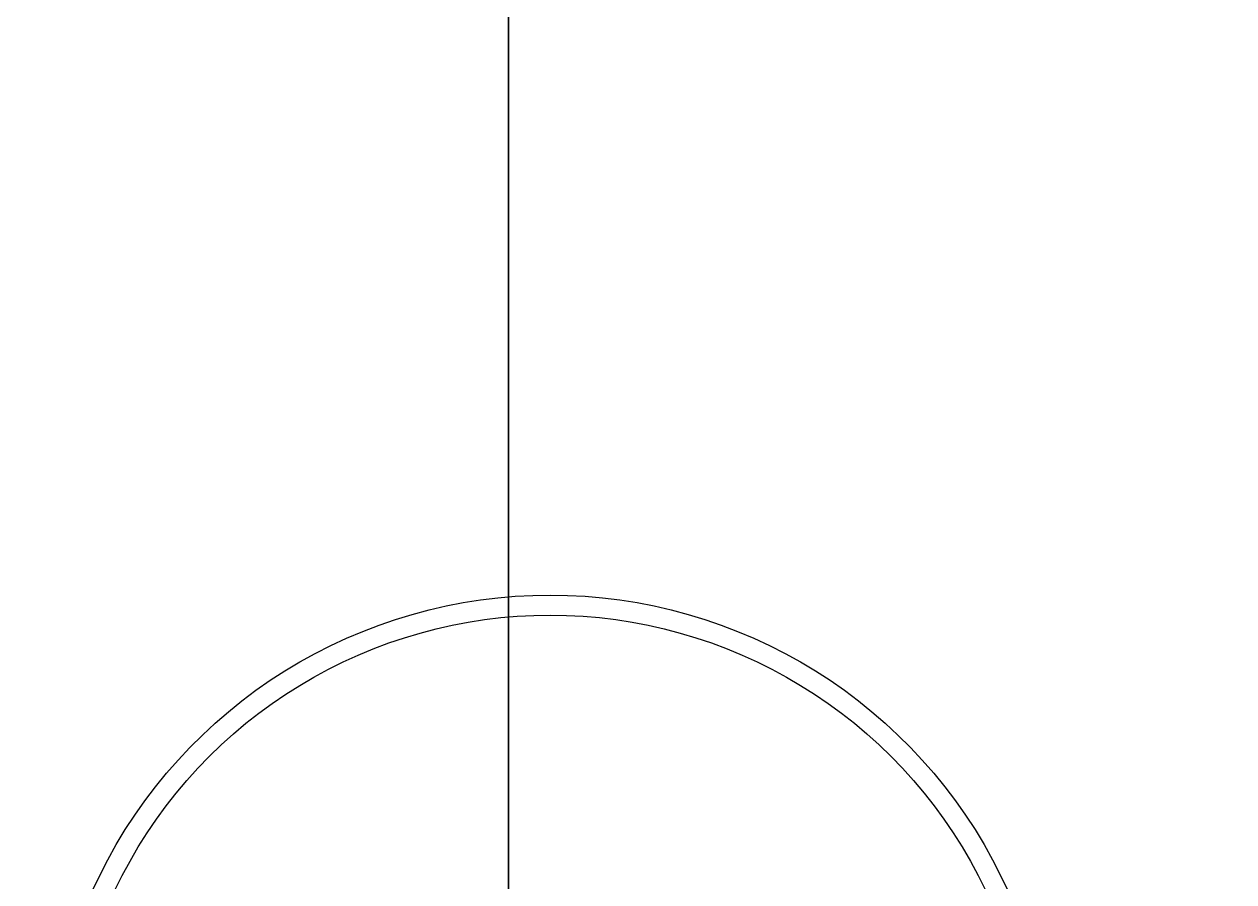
# Model space of a CAD drawing. Header units: metres. Extents: x 198 to 412, y -54 to 17.
# Drawn here: x 270.1399 to 270.2122, y -25.476 to -25.4248 of the extents above; entities that cross this region are included whole.
import ezdxf

# ---------------------------------------------------------------- set-up
doc = ezdxf.new("R2010")
doc.units = ezdxf.units.M
doc.header["$LTSCALE"] = 10
for name, color, linetype in [('01', 1, 'Continuous'), ('HT-253', 253, 'Continuous'), ('TM-REVEST', 252, 'Continuous')]:
    doc.layers.add(name, color=color, linetype=linetype)

# ---------------------------------------------------------------- blocks, each defined once
blk = doc.blocks.new('juego de ducha california')
for p, q in [((493.252603, 11757.281124, 0), (493.251564, 11757.281033, 0)), ((493.253645, 11757.281178, 0), (493.252603, 11757.281124, 0)), ((493.254688, 11757.281196, 0), (493.253645, 11757.281178, 0)), ((493.255732, 11757.281178, 0), (493.254688, 11757.281196, 0)), ((493.256774, 11757.281124, 0), (493.255732, 11757.281178, 0)), ((493.257813, 11757.281033, 0), (493.256774, 11757.281124, 0)), ((493.248473, 11757.280545, 0), (493.247456, 11757.280311, 0)), ((493.249497, 11757.280744, 0), (493.248473, 11757.280545, 0)), ((493.250528, 11757.280906, 0), (493.249497, 11757.280744, 0)), ((493.251564, 11757.281033, 0), (493.250528, 11757.280906, 0)), ((493.258849, 11757.280906, 0), (493.257813, 11757.281033, 0)), ((493.259879, 11757.280744, 0), (493.258849, 11757.280906, 0)), ((493.260904, 11757.280545, 0), (493.259879, 11757.280744, 0)), ((493.261921, 11757.280311, 0), (493.260904, 11757.280545, 0)), ((493.24545, 11757.279738, 0), (493.244463, 11757.2794, 0)), ((493.246448, 11757.280042, 0), (493.24545, 11757.279738, 0)), ((493.247456, 11757.280311, 0), (493.246448, 11757.280042, 0)), ((493.250767, 11757.279728, 0), (493.249795, 11757.279577, 0)), ((493.251743, 11757.279845, 0), (493.250767, 11757.279728, 0)), ((493.252723, 11757.279929, 0), (493.251743, 11757.279845, 0)), ((493.253705, 11757.279979, 0), (493.252723, 11757.279929, 0)), ((493.254688, 11757.279996, 0), (493.253705, 11757.279979, 0)), ((493.255672, 11757.279979, 0), (493.254688, 11757.279996, 0)), ((493.256654, 11757.279929, 0), (493.255672, 11757.279979, 0)), ((493.257634, 11757.279845, 0), (493.256654, 11757.279929, 0)), ((493.25861, 11757.279728, 0), (493.257634, 11757.279845, 0)), ((493.259582, 11757.279577, 0), (493.25861, 11757.279728, 0)), ((493.262929, 11757.280042, 0), (493.261921, 11757.280311, 0)), ((493.263927, 11757.279738, 0), (493.262929, 11757.280042, 0)), ((493.264914, 11757.2794, 0), (493.263927, 11757.279738, 0)), ((493.243489, 11757.279027, 0), (493.242527, 11757.278621, 0)), ((493.244463, 11757.2794, 0), (493.243489, 11757.279027, 0)), ((493.246918, 11757.278928, 0), (493.245976, 11757.278647, 0)), ((493.24787, 11757.279177, 0), (493.246918, 11757.278928, 0)), ((493.248829, 11757.279394, 0), (493.24787, 11757.279177, 0)), ((493.249795, 11757.279577, 0), (493.248829, 11757.279394, 0)), ((493.260548, 11757.279394, 0), (493.259582, 11757.279577, 0)), ((493.261507, 11757.279177, 0), (493.260548, 11757.279394, 0)), ((493.262459, 11757.278928, 0), (493.261507, 11757.279177, 0)), ((493.263401, 11757.278647, 0), (493.262459, 11757.278928, 0)), ((493.265888, 11757.279027, 0), (493.264914, 11757.2794, 0)), ((493.266849, 11757.278621, 0), (493.265888, 11757.279027, 0)), ((493.242527, 11757.278621, 0), (493.241581, 11757.278181, 0)), ((493.245044, 11757.278333, 0), (493.244123, 11757.277988, 0)), ((493.245976, 11757.278647, 0), (493.245044, 11757.278333, 0)), ((493.264333, 11757.278333, 0), (493.263401, 11757.278647, 0)), ((493.265254, 11757.277988, 0), (493.264333, 11757.278333, 0)), ((493.267796, 11757.278181, 0), (493.266849, 11757.278621, 0)), ((493.240651, 11757.277709, 0), (493.239737, 11757.277205, 0)), ((493.241581, 11757.278181, 0), (493.240651, 11757.277709, 0)), ((493.243215, 11757.277612, 0), (493.242319, 11757.277205, 0)), ((493.244123, 11757.277988, 0), (493.243215, 11757.277612, 0)), ((493.266162, 11757.277612, 0), (493.265254, 11757.277988, 0)), ((493.267058, 11757.277205, 0), (493.266162, 11757.277612, 0)), ((493.268726, 11757.277709, 0), (493.267796, 11757.278181, 0)), ((493.26964, 11757.277205, 0), (493.268726, 11757.277709, 0)), ((493.239737, 11757.277205, 0), (493.238842, 11757.276669, 0)), ((493.241439, 11757.276767, 0), (493.240573, 11757.2763, 0)), ((493.242319, 11757.277205, 0), (493.241439, 11757.276767, 0)), ((493.267938, 11757.276767, 0), (493.267058, 11757.277205, 0)), ((493.268804, 11757.2763, 0), (493.267938, 11757.276767, 0)), ((493.270535, 11757.276669, 0), (493.26964, 11757.277205, 0)), ((493.237966, 11757.276103, 0), (493.23711, 11757.275506, 0)), ((493.238842, 11757.276669, 0), (493.237966, 11757.276103, 0)), ((493.240573, 11757.2763, 0), (493.239724, 11757.275803, 0)), ((493.269652, 11757.275803, 0), (493.268804, 11757.2763, 0)), ((493.271411, 11757.276103, 0), (493.270535, 11757.276669, 0)), ((493.272267, 11757.275506, 0), (493.271411, 11757.276103, 0)), ((493.23711, 11757.275506, 0), (493.236275, 11757.27488, 0)), ((493.239724, 11757.275803, 0), (493.238893, 11757.275278, 0)), ((493.270484, 11757.275278, 0), (493.269652, 11757.275803, 0)), ((493.273102, 11757.27488, 0), (493.272267, 11757.275506, 0)), ((493.236275, 11757.27488, 0), (493.235462, 11757.274226, 0)), ((493.23808, 11757.274725, 0), (493.237286, 11757.274144, 0)), ((493.238893, 11757.275278, 0), (493.23808, 11757.274725, 0)), ((493.271297, 11757.274725, 0), (493.270484, 11757.275278, 0)), ((493.27209, 11757.274144, 0), (493.271297, 11757.274725, 0)), ((493.273915, 11757.274226, 0), (493.273102, 11757.27488, 0)), ((493.235462, 11757.274226, 0), (493.234673, 11757.273543, 0)), ((493.237286, 11757.274144, 0), (493.236513, 11757.273537, 0)), ((493.272864, 11757.273537, 0), (493.27209, 11757.274144, 0)), ((493.274704, 11757.273543, 0), (493.273915, 11757.274226, 0)), ((493.234673, 11757.273543, 0), (493.233908, 11757.272834, 0)), ((493.236513, 11757.273537, 0), (493.235761, 11757.272903, 0)), ((493.273616, 11757.272903, 0), (493.272864, 11757.273537, 0)), ((493.275469, 11757.272834, 0), (493.274704, 11757.273543, 0)), ((493.233908, 11757.272834, 0), (493.233168, 11757.272098, 0)), ((493.235761, 11757.272903, 0), (493.235031, 11757.272244, 0)), ((493.274346, 11757.272244, 0), (493.273616, 11757.272903, 0)), ((493.276209, 11757.272098, 0), (493.275469, 11757.272834, 0)), ((493.233168, 11757.272098, 0), (493.232454, 11757.271337, 0)), ((493.235031, 11757.272244, 0), (493.234324, 11757.271561, 0)), ((493.275053, 11757.271561, 0), (493.274346, 11757.272244, 0)), ((493.276922, 11757.271337, 0), (493.276209, 11757.272098, 0)), ((493.232454, 11757.271337, 0), (493.231768, 11757.270552, 0)), ((493.234324, 11757.271561, 0), (493.23364, 11757.270854, 0)), ((493.275737, 11757.270854, 0), (493.275053, 11757.271561, 0)), ((493.277609, 11757.270552, 0), (493.276922, 11757.271337, 0)), ((493.231768, 11757.270552, 0), (493.231108, 11757.269743, 0)), ((493.23364, 11757.270854, 0), (493.232982, 11757.270124, 0)), ((493.276395, 11757.270124, 0), (493.275737, 11757.270854, 0)), ((493.278269, 11757.269743, 0), (493.277609, 11757.270552, 0)), ((493.231108, 11757.269743, 0), (493.230478, 11757.268912, 0)), ((493.232982, 11757.270124, 0), (493.232348, 11757.269372, 0)), ((493.277029, 11757.269372, 0), (493.276395, 11757.270124, 0)), ((493.278899, 11757.268912, 0), (493.278269, 11757.269743, 0)), ((493.230478, 11757.268912, 0), (493.229876, 11757.268059, 0)), ((493.232348, 11757.269372, 0), (493.23174, 11757.268598, 0)), ((493.277636, 11757.268598, 0), (493.277029, 11757.269372, 0)), ((493.279501, 11757.268059, 0), (493.278899, 11757.268912, 0)), ((493.23174, 11757.268598, 0), (493.23116, 11757.267805, 0)), ((493.278217, 11757.267805, 0), (493.277636, 11757.268598, 0)), ((493.229876, 11757.268059, 0), (493.229305, 11757.267186, 0)), ((493.23116, 11757.267805, 0), (493.230606, 11757.266992, 0)), ((493.278771, 11757.266992, 0), (493.278217, 11757.267805, 0)), ((493.280072, 11757.267186, 0), (493.279501, 11757.268059, 0)), ((493.229305, 11757.267186, 0), (493.228764, 11757.266294, 0)), ((493.230606, 11757.266992, 0), (493.230081, 11757.26616, 0)), ((493.279296, 11757.26616, 0), (493.278771, 11757.266992, 0)), ((493.280613, 11757.266294, 0), (493.280072, 11757.267186, 0)), ((493.228764, 11757.266294, 0), (493.228255, 11757.265383, 0)), ((493.230081, 11757.26616, 0), (493.229585, 11757.265311, 0)), ((493.279792, 11757.265311, 0), (493.279296, 11757.26616, 0)), ((493.281122, 11757.265383, 0), (493.280613, 11757.266294, 0)), ((493.228255, 11757.265383, 0), (493.227777, 11757.264455, 0)), ((493.229585, 11757.265311, 0), (493.229117, 11757.264446, 0)), ((493.28026, 11757.264446, 0), (493.279792, 11757.265311, 0)), ((493.281599, 11757.264455, 0), (493.281122, 11757.265383, 0)), ((493.227777, 11757.264455, 0), (493.227333, 11757.263511, 0)), ((493.229117, 11757.264446, 0), (493.22868, 11757.263565, 0)), ((493.280697, 11757.263565, 0), (493.28026, 11757.264446, 0)), ((493.282044, 11757.263511, 0), (493.281599, 11757.264455, 0))]:
    blk.add_line(p, q)

msp = doc.modelspace()

# ---------------------------------------------------------------- hatches: boundary and pattern name
at = {"layer": 'HT-253'}
h = msp.add_hatch(dxfattribs=at)
h.set_pattern_fill('AR-CONC', color=1, scale=0.0005, angle=45, double=1)
h.set_pattern_definition([(95, (-306.13264, -11787.62538), (0.07004732517, 0.0587766897), [0.009525, -0.104775]), (40, (-306.13264, -11787.62538), (-0.0800092266, 0.0550883643), [0.00762, -0.0838202921]), (145.4514447, (-306.1268, -11787.62048), (-0.0099618988, 0.1138650511), [0.0080950044, -0.0890451223]), (91.1842, (-306.1506, -11787.60742), (0.1107051216, 0.0809767064), [0.0142875, -0.1571625]), (141.6355576, (-306.14138, -11787.60067), (-0.0035433087, 0.1714133818), [0.0121425116, -0.133567804]), (36.1841512, (-306.1506, -11787.60742), (-0.0035433087, 0.1714133818), [0.0114299835, -0.125729866]), (66, (-306.13713, -11787.602926), (0.08975998965, 0.01744757454), [0.009525, -0.104775]), (11, (-306.13713, -11787.60293), (-0.04326996326, 0.0869705966), [0.00762, -0.08382]), (116.451445, (-306.12965, -11787.60147), (0.04649002594, 0.10441817135), [0.0080950044, -0.0890449688]), (82.5, (-306.13264, -11787.625377), (-0.02880273453, 0.03098670684), [0, -0.082804, 0, -0.08509, 0, -0.0841375]), (52.5, (-306.13264, -11787.625377), (-0.01179486366, 0.05904350014), [0, -0.048514, 0, -0.080899, 0, -0.0320675]), (12.5, (-306.152666, -11787.645403), (0.04996393152, 0.04591309779), [0, -0.03175, 0, -0.09906, 0, -0.131445]), (2.5, (-306.161647, -11787.654383), (0.0433819522, 0.06136119644), [0, -0.041275, 0, -0.065786, 0, -0.093345])])
h.paths.add_polyline_path([(273.207253, -25.307673), (271.62403, -25.307673), (271.62403, -25.507673), (273.057459, -25.507673), (273.056658, -25.462436), (273.207253, -25.462436)])
h.paths.add_polyline_path([(272.602866, -25.432673), (272.602866, -25.382673), (272.652866, -25.382673), (272.652866, -25.397673), (273.002866, -25.397673), (273.002866, -25.382673), (273.052866, -25.382673), (273.052866, -25.432673), (273.002866, -25.432673), (273.002866, -25.417673), (272.652866, -25.417673), (272.652866, -25.432673)], flags=16)
h.paths.add_polyline_path([(273.106252, -25.41844), (273.106252, -25.414848, -0.407181), (273.108204, -25.412849, -0.006022), (273.130252, -25.412583, -0.006022), (273.152301, -25.412849, -0.407176), (273.154252, -25.414848), (273.154252, -25.41836, 0.0132)], flags=16)
h.paths.add_polyline_path([(269.677195, -25.307673), (268.146505, -25.307673), (268.146505, -25.507673), (269.677195, -25.507673)])
h.paths.add_polyline_path([(268.82183, -25.432673), (268.77183, -25.432673), (268.77183, -25.417673), (268.404972, -25.417673), (268.404972, -25.432673), (268.354972, -25.432673), (268.354972, -25.382673), (268.404972, -25.382673), (268.404972, -25.397673), (268.77183, -25.397673), (268.77183, -25.382673), (268.82183, -25.382673)], flags=16)
h.paths.add_polyline_path([(268.297957, -25.462436), (268.29699, -25.462436, 0.442962), (268.297864, -25.461472), (268.295869, -25.441004, 0.369787), (268.273534, -25.419552, 0.020398), (268.199384, -25.41836), (268.199384, -25.412898, -0.006555), (268.223384, -25.412583, -0.006555), (268.247384, -25.412898), (268.247384, -25.41844, -0.007196), (268.273534, -25.419552, -0.369792), (268.295869, -25.441005)], flags=16)

# ---------------------------------------------------------------- linework, layer by layer
at = {"layer": 'TM-REVEST'}
for points in [[(270.168815, -25.887673), (270.168815, -25.287673), (269.717195, -25.287673), (269.717195, -25.887673), (270.158815, -25.887673)], [(270.571311, -25.887673), (270.571311, -25.287673), (270.168815, -25.287673), (270.168815, -25.887673), (270.571311, -25.887673)]]:
    msp.add_lwpolyline(points, dxfattribs=at)

# ---------------------------------------------------------------- block references
at = {"layer": '01', "xscale": -1}
msp.add_blockref('juego de ducha california', (763.425995, -11782.740082, 0), dxfattribs=at)

doc.saveas('drawing.dxf')
